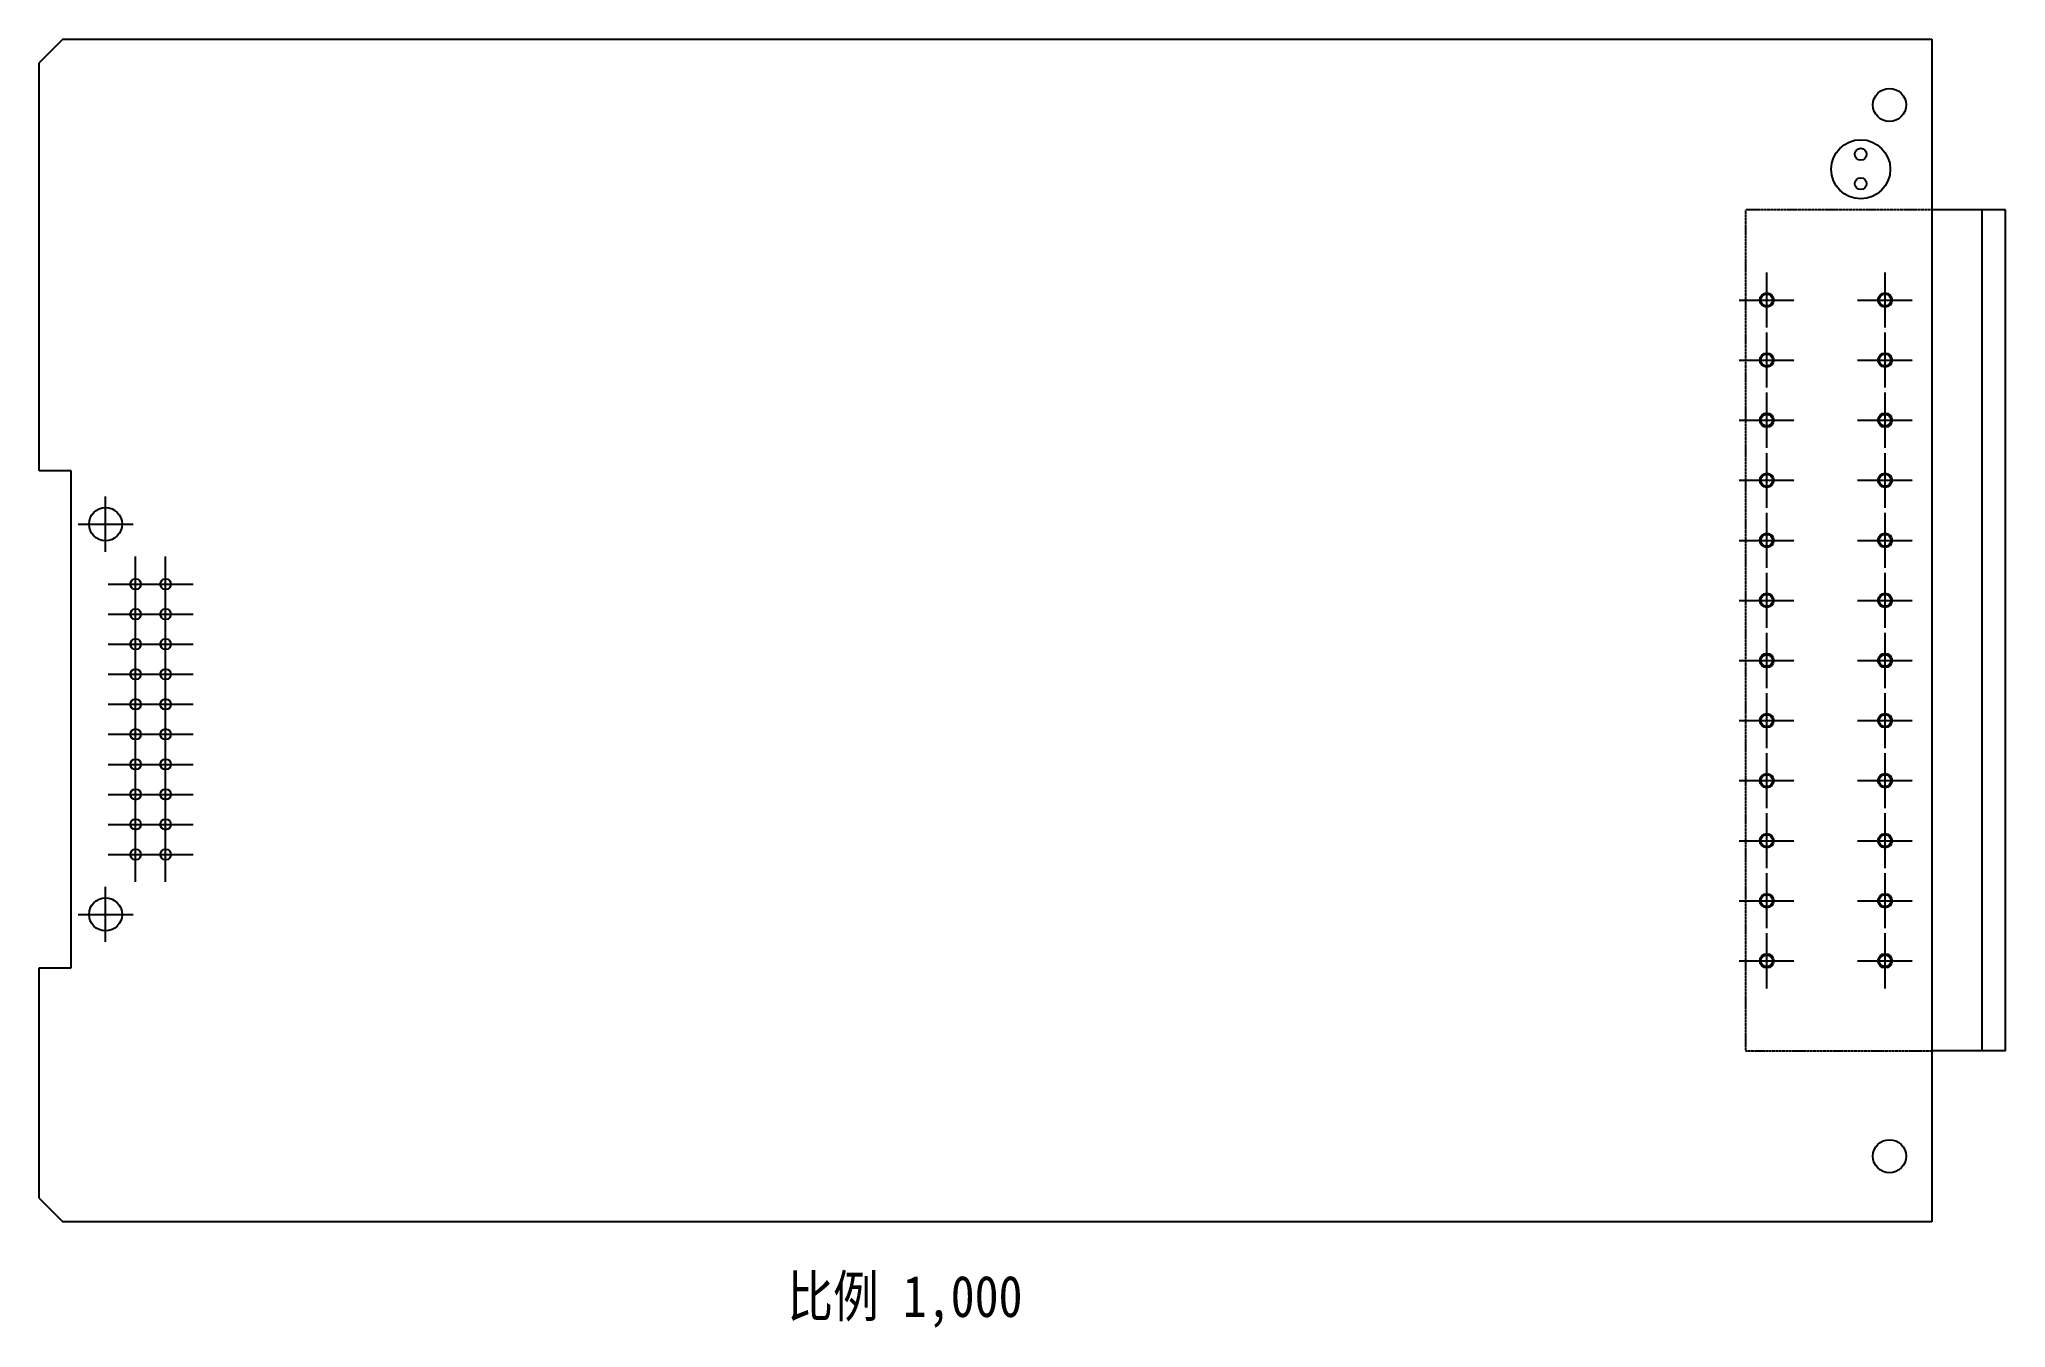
# Model space of a CAD drawing. Header units: millimetres. Extents: x -3236 to 3309, y -2258 to 2031.
import ezdxf

# ---------------------------------------------------------------- set-up
doc = ezdxf.new("R2010")
doc.units = ezdxf.units.MM
doc.header["$LTSCALE"] = 30.734
doc.linetypes.add('CENTER', pattern=[0.6, 0.375, -0.075, 0.075, -0.075])
doc.layers.get('0').update_dxf_attribs({"linetype": 'CONTINUOUS'})
doc.styles.get("Standard").update_dxf_attribs({"font": 'txt', "width": 0.85})

msp = doc.modelspace()

# ---------------------------------------------------------------- linework, layer by layer
at = {"color": 7, "linetype": 'Continuous'}
for p, q in [((-3157.4, 2031), (-3236.2, 1952.3)), ((-3157.4, 2031), (3063.1, 2031)), ((3063.1, 2031), (3063.1, -1906)), ((-3236.2, 594.8), (-3236.2, 1952.3)), ((3230.5, -1337), (3230.5, 1463)), ((3309.2, -1337), (3309.2, 1463)), ((3309.2, -1337), (3309.2, 1463)), ((-3129.9, 594.8), (-3236.2, 594.8)), ((-3129.9, -1060.3), (-3129.9, 594.8)), ((-3236.2, -1827.2), (-3236.2, -1060.3)), ((-3236.2, -1060.3), (-3129.9, -1060.3)), ((-3236.2, -1827.2), (-3157.4, -1906)), ((3063.1, -1906), (-3157.4, -1906))]:
    msp.add_line(p, q, dxfattribs=at)
at = {"color": 6, "linetype": 'CENTER', "ltscale": 0.2}
for p, q in [((3063.1, 1463), (2443.1, 1463)), ((2443.1, 1463), (2443.1, -1337)), ((2443.1, -1337), (3063.1, -1337))]:
    msp.add_line(p, q, dxfattribs=at)
for p, q in [((3309.2, 1463), (3063.1, 1463)), ((3309.2, -1337), (3063.1, -1337))]:
    msp.add_line(p, q)
at = {"color": 1, "linetype": 'CENTER', "ltscale": 0.1}
for p, q in [((2514, 1071.3), (2514, 1254.7)), ((2907.7, 1071.3), (2907.7, 1254.7)), ((2422.3, 1163), (2605.6, 1163)), ((2816, 1163), (2999.3, 1163)), ((2514, 871.3), (2514, 1054.7)), ((2907.7, 871.3), (2907.7, 1054.7)), ((2422.3, 963), (2605.6, 963)), ((2816, 963), (2999.3, 963)), ((2514, 671.3), (2514, 854.7)), ((2907.7, 671.3), (2907.7, 854.7)), ((2422.3, 763), (2605.6, 763)), ((2816, 763), (2999.3, 763)), ((2514, 471.3), (2514, 654.7)), ((2907.7, 471.3), (2907.7, 654.7)), ((2422.3, 563), (2605.6, 563)), ((2816, 563), (2999.3, 563)), ((-3015.7, 325.2), (-3015.7, 508.5)), ((-3107.4, 416.8), (-2924, 416.8)), ((2514, 271.3), (2514, 454.7)), ((2907.7, 271.3), (2907.7, 454.7)), ((2422.3, 363), (2605.6, 363)), ((2816, 363), (2999.3, 363)), ((-2915.7, 125.6), (-2915.7, 308.9)), ((-2815.7, 125.6), (-2815.7, 308.9)), ((-3007.4, 217.2), (-2824, 217.2)), ((-2915.7, 25.6), (-2915.7, 208.9)), ((-2907.4, 217.2), (-2724, 217.2)), ((-2815.7, 25.6), (-2815.7, 208.9)), ((2514, 71.3), (2514, 254.7)), ((2907.7, 71.3), (2907.7, 254.7)), ((2422.3, 163), (2605.6, 163)), ((2816, 163), (2999.3, 163)), ((-3007.4, 117.2), (-2824, 117.2)), ((-2915.7, -74.4), (-2915.7, 108.9)), ((-2907.4, 117.2), (-2724, 117.2)), ((-2815.7, -74.4), (-2815.7, 108.9)), ((-3007.4, 17.2), (-2824, 17.2)), ((-2915.7, -174.4), (-2915.7, 8.9)), ((-2907.4, 17.2), (-2724, 17.2)), ((-2815.7, -174.4), (-2815.7, 8.9)), ((2514, -128.7), (2514, 54.7)), ((2907.7, -128.7), (2907.7, 54.7)), ((2422.3, -37), (2605.6, -37)), ((2816, -37), (2999.3, -37)), ((-3007.4, -82.8), (-2824, -82.8)), ((-2915.7, -274.4), (-2915.7, -91.1)), ((-2907.4, -82.8), (-2724, -82.8)), ((-2815.7, -274.4), (-2815.7, -91.1)), ((-3007.4, -182.8), (-2824, -182.8)), ((-2915.7, -374.4), (-2915.7, -191.1)), ((-2907.4, -182.8), (-2724, -182.8)), ((-2815.7, -374.4), (-2815.7, -191.1)), ((2514, -328.7), (2514, -145.3)), ((2907.7, -328.7), (2907.7, -145.3)), ((2422.3, -237), (2605.6, -237)), ((2816, -237), (2999.3, -237)), ((-3007.4, -282.8), (-2824, -282.8)), ((-2915.7, -474.4), (-2915.7, -291.1)), ((-2907.4, -282.8), (-2724, -282.8)), ((-2815.7, -474.4), (-2815.7, -291.1)), ((-3007.4, -382.8), (-2824, -382.8)), ((-2915.7, -574.4), (-2915.7, -391.1)), ((-2907.4, -382.8), (-2724, -382.8)), ((-2815.7, -574.4), (-2815.7, -391.1)), ((2514, -528.7), (2514, -345.3)), ((2907.7, -528.7), (2907.7, -345.3)), ((2422.3, -437), (2605.6, -437)), ((2816, -437), (2999.3, -437)), ((-3007.4, -482.8), (-2824, -482.8)), ((-2915.7, -674.4), (-2915.7, -491.1)), ((-2907.4, -482.8), (-2724, -482.8)), ((-2815.7, -674.4), (-2815.7, -491.1)), ((-3007.4, -582.8), (-2824, -582.8)), ((-2907.4, -582.8), (-2724, -582.8)), ((2514, -728.7), (2514, -545.3)), ((2907.7, -728.7), (2907.7, -545.3)), ((-2915.7, -774.4), (-2915.7, -591.1)), ((-2815.7, -774.4), (-2815.7, -591.1)), ((2422.3, -637), (2605.6, -637)), ((2816, -637), (2999.3, -637)), ((-3007.4, -682.8), (-2824, -682.8)), ((-2907.4, -682.8), (-2724, -682.8)), ((2514, -928.7), (2514, -745.3)), ((2907.7, -928.7), (2907.7, -745.3)), ((-3015.7, -974), (-3015.7, -790.7)), ((2422.3, -837), (2605.6, -837)), ((2816, -837), (2999.3, -837)), ((-3107.4, -882.4), (-2924, -882.4)), ((2514, -1128.7), (2514, -945.3)), ((2907.7, -1128.7), (2907.7, -945.3)), ((2422.3, -1037), (2605.6, -1037)), ((2816, -1037), (2999.3, -1037))]:
    msp.add_line(p, q, dxfattribs=at)
at = {"color": 7, "linetype": 'Continuous'}
for centre, radius in [((2922.5, 1812.5), 55.1), ((2514, 1163), 23.6), ((2514, 1163), 19.7), ((2907.7, 1163), 23.6), ((2907.7, 1163), 19.7), ((2514, 963), 23.6), ((2514, 963), 19.7), ((2907.7, 963), 23.6), ((2907.7, 963), 19.7), ((2514, 763), 23.6), ((2907.7, 763), 23.6), ((2514, 763), 19.7), ((2907.7, 763), 19.7), ((2514, 563), 23.6), ((2514, 563), 19.7), ((2907.7, 563), 23.6), ((2907.7, 563), 19.7), ((-3015.7, 416.8), 55.1), ((2514, 363), 23.6), ((2514, 363), 19.7), ((2907.7, 363), 23.6), ((2907.7, 363), 19.7), ((-2915.7, 217.2), 17.7), ((-2815.7, 217.2), 17.7), ((-2915.7, 117.2), 17.7), ((-2815.7, 117.2), 17.7), ((2514, 163), 23.6), ((2514, 163), 19.7), ((2907.7, 163), 23.6), ((2907.7, 163), 19.7), ((-2915.7, 17.2), 17.7), ((-2815.7, 17.2), 17.7), ((-2915.7, -82.8), 17.7), ((-2815.7, -82.8), 17.7), ((2514, -37), 23.6), ((2514, -37), 19.7), ((2907.7, -37), 23.6), ((2907.7, -37), 19.7), ((-2915.7, -182.8), 17.7), ((-2815.7, -182.8), 17.7), ((2514, -237), 23.6), ((2514, -237), 19.7), ((2907.7, -237), 23.6), ((2907.7, -237), 19.7), ((-2915.7, -282.8), 17.7), ((-2815.7, -282.8), 17.7), ((-2915.7, -382.8), 17.7), ((-2815.7, -382.8), 17.7), ((2514, -437), 23.6), ((2514, -437), 19.7), ((2907.7, -437), 23.6), ((2907.7, -437), 19.7), ((-2915.7, -482.8), 17.7), ((-2815.7, -482.8), 17.7), ((-2915.7, -582.8), 17.7), ((-2815.7, -582.8), 17.7), ((2514, -637), 23.6), ((2514, -637), 19.7), ((2907.7, -637), 23.6), ((2907.7, -637), 19.7), ((-2915.7, -682.8), 17.7), ((-2815.7, -682.8), 17.7), ((-3015.7, -882.4), 55.1), ((2514, -837), 23.6), ((2514, -837), 19.7), ((2907.7, -837), 23.6), ((2907.7, -837), 19.7), ((2514, -1037), 23.6), ((2514, -1037), 19.7), ((2907.7, -1037), 23.6), ((2907.7, -1037), 19.7), ((2922.5, -1687.5), 55.1)]:
    msp.add_circle(centre, radius, dxfattribs=at)
for centre, radius in [((2826.8, 1598.4), 98.4), ((2826.8, 1648.4), 19.7), ((2826.8, 1550.4), 19.7)]:
    msp.add_circle(centre, radius)

# ---------------------------------------------------------------- texts
at = {"color": 2, "linetype": 'Continuous', "insert": (36.5, -2084.9), "char_height": 137.8, "width": 1096.299, "attachment_point": 3, "line_spacing_factor": 0.9}
msp.add_mtext('比例 1,000', dxfattribs=at)

doc.saveas('drawing.dxf')
